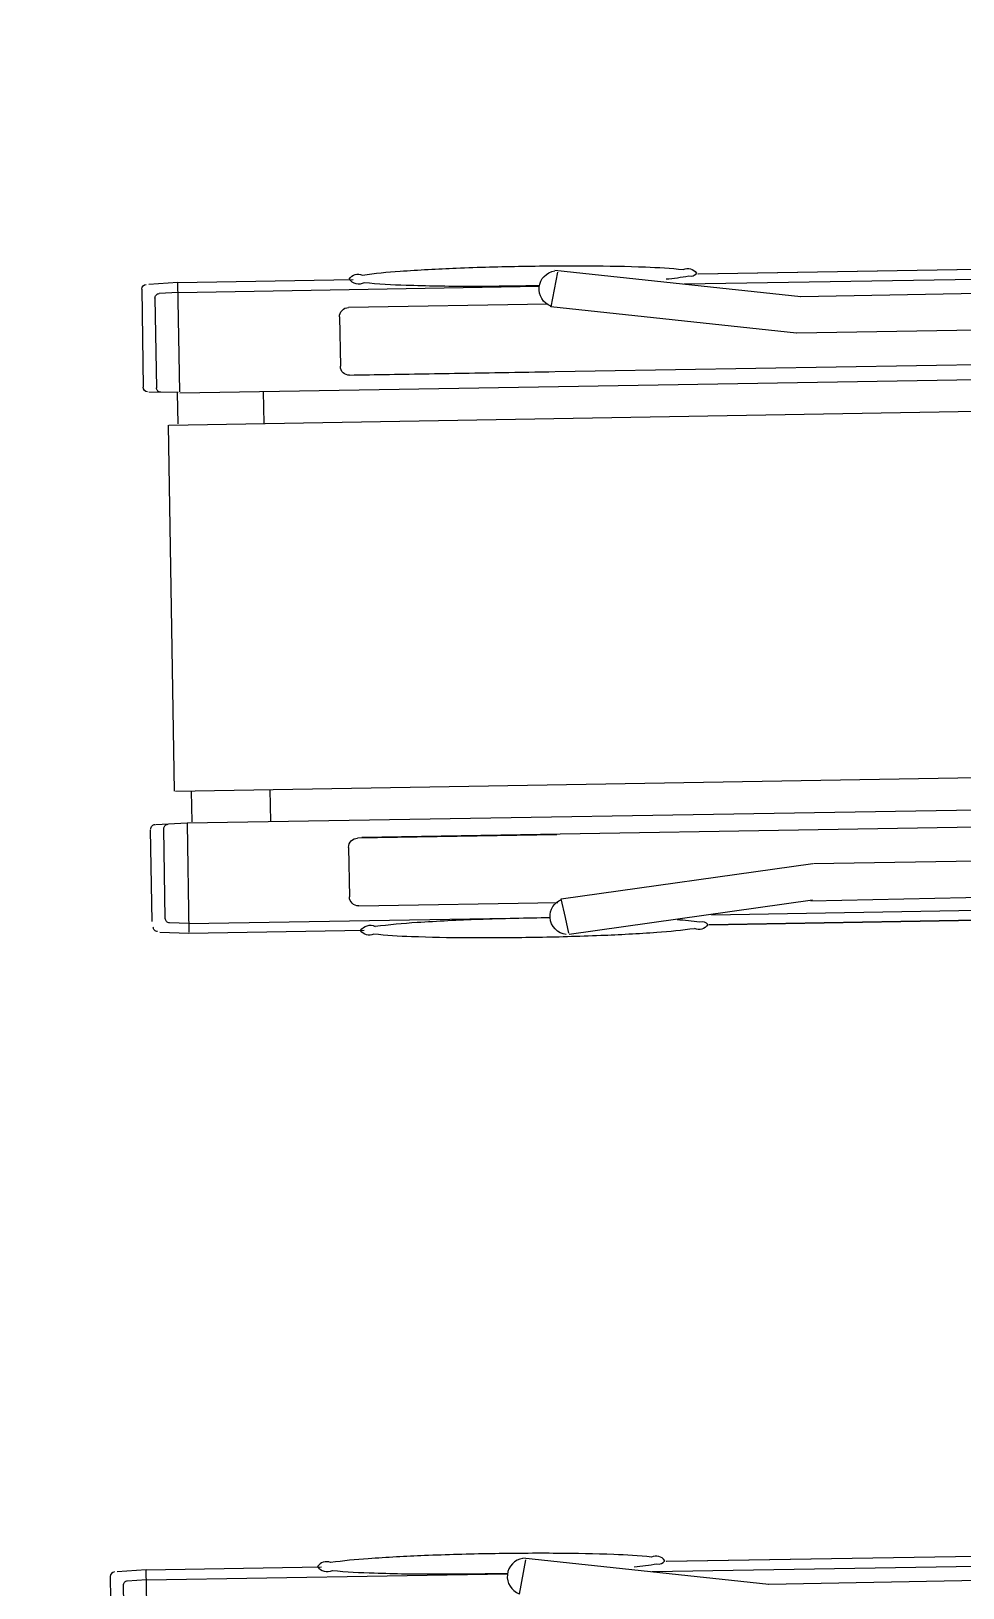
# Model space of a CAD drawing. Header units: metres. Extents: x 511.7 to 565.1, y 73.9 to 159.1.
# Drawn here: x 527.995 to 529.064, y 153.538 to 155.324 of the extents above; entities that cross this region are included whole.
import ezdxf

# ---------------------------------------------------------------- set-up
doc = ezdxf.new("R2010")
doc.units = ezdxf.units.M
doc.header["$MEASUREMENT"] = 0
doc.layers.get('0').update_dxf_attribs({"lineweight": 25})
doc.layers.add('fixtures', color=237, linetype='Continuous')

# ---------------------------------------------------------------- blocks, each defined once
blk = doc.blocks.new('gdfg')
at = {"layer": 'fixtures'}
for p, q in [((10108.972, 8810.097), (10109.642, 8803.832)), ((10110.876, 8804.862), (10110.331, 8809.978)), ((10111.662, 8804.411), (10111.094, 8810.02)), ((10109.579, 8804.417), (10088.98, 8802.223)), ((10109.579, 8804.417), (10110.665, 8804.58)), ((10109.64, 8803.848), (10099.639, 8802.782)), ((10109.64, 8803.847), (10111.295, 8804.112)), ((10088.018, 8801.322), (10088.21, 8803.329)), ((10080.718, 8801.343), (10027.096, 8795.632)), ((10074.01, 8801.475), (10029.318, 8796.631)), ((10088.178, 8801.229), (10073.993, 8801.473)), ((10079.965, 8800.687), (10025.332, 8794.868)), ((10079.977, 8800.692), (10027.156, 8795.066))]:
    blk.add_line(p, q, dxfattribs=at)
for centre, radius, start, end in [((10110.611, 8804.834), 0.259, 281.99672, 302.90415), ((10110.605, 8804.844), 0.271, 302.8683, 323.15723), ((10110.601, 8804.847), 0.275, 323.09729, 343.16347), ((10110.607, 8804.845), 0.27, 343.10466, 3.43566), ((10111.401, 8804.383), 0.262, 279.12436, 6.12787), ((10087.932, 8802.283), 1.05, 283.60158, 74.64665), ((10107.708, 8635.925), 167.313, 95.02632, 96.42573), ((10102.703, 8694.972), 108.055, 93.24321, 95.12542), ((10098.658, 8771.409), 31.513, 89.37833, 93.76318), ((10099.356, 8802.356), 0.666, 39.65225, 122.29192), ((10099.333, 8803.052), 0.6, 251.03451, 333.18943), ((10081.451, 8897.693), 96.879, 277.33041, 279.24264), ((10092.911, 8828.88), 27.12, 278.69538, 283.274), ((10080.408, 8800.515), 0.374, 76.9129, 156.50534), ((10084.078, 8788.074), 13.298, 99.97606, 105.64075), ((10078, 8897.324), 96.879, 272.96264, 274.87487), ((10072.81, 8961.489), 161.253, 274.77511, 276.12934), ((10072.959, 8961.505), 161.253, 276.07594, 277.43017), ((10080.531, 8801.042), 0.6, 219.01585, 301.17077), ((10081.347, 8827.644), 27.12, 268.93128, 273.5099)]:
    blk.add_arc(centre, radius, start, end, dxfattribs=at)
blk = doc.blocks.new('xcvbf')
at = {"layer": 'fixtures'}
for p, q in [((10100.46, 8766.189), (10110.461, 8767.254)), ((10112.123, 8767.329), (10110.463, 8767.24)), ((10111.129, 8760.987), (10110.466, 8767.186)), ((10110.522, 8766.685), (10089.907, 8764.489)), ((10110.522, 8766.685), (10111.618, 8766.754)), ((10111.883, 8766.523), (10112.428, 8761.407)), ((10112.626, 8766.756), (10113.183, 8761.527)), ((10088.723, 8765.357), (10075.009, 8762.141)), ((10088.751, 8765.299), (10089.036, 8764.407)), ((10089.036, 8764.407), (10089.364, 8763.379)), ((10100.897, 8764.81), (10089.539, 8763.596)), ((10101.777, 8761.524), (10101.475, 8764.344)), ((10027.978, 8758.469), (10080.786, 8764.094)), ((10080.799, 8764.092), (10027.978, 8758.466)), ((10080.701, 8763.509), (10028.038, 8757.9)), ((10089.363, 8763.372), (10075.166, 8760.063)), ((10030.416, 8757.308), (10075.1, 8762.217)), ((10111.133, 8760.947), (10062.031, 8755.718)), ((10101.079, 8760.868), (10062.049, 8756.716)), ((10089.952, 8759.732), (10101.31, 8760.946)), ((10110.851, 8760.866), (10111.039, 8759.113)), ((10112.912, 8761.194), (10111.133, 8760.947)), ((10075.132, 8760.065), (10062.28, 8758.691)), ((10106.351, 8760.438), (10106.545, 8758.611)), ((10061.757, 8753.841), (10111.953, 8759.207)), ((10112.011, 8759.193), (10114.235, 8738.311)), ((10064.026, 8732.963), (10114.201, 8738.328)), ((10108.773, 8737.729), (10108.967, 8735.902)), ((10113.69, 8738.194), (10113.88, 8736.425)), ((10115.517, 8736.517), (10113.849, 8736.38)), ((10113.746, 8736.411), (10064.677, 8731.185)), ((10113.75, 8736.353), (10114.42, 8730.089)), ((10115.654, 8731.118), (10115.109, 8736.234)), ((10116.439, 8730.667), (10115.872, 8736.276)), ((10064.873, 8730.346), (10103.884, 8734.5)), ((10104.134, 8734.533), (10092.776, 8733.318)), ((10105.014, 8731.247), (10104.712, 8734.067)), ((10093.189, 8729.454), (10104.548, 8730.669)), ((10114.357, 8730.673), (10093.758, 8728.479)), ((10114.357, 8730.673), (10115.443, 8730.836)), ((10114.418, 8730.103), (10116.073, 8730.368)), ((10065.629, 8728.425), (10078.81, 8729.834)), ((10078.825, 8729.847), (10092.988, 8729.585)), ((10092.795, 8727.579), (10092.988, 8729.585)), ((10092.988, 8729.585), (10092.988, 8729.552)), ((10114.418, 8730.104), (10104.417, 8729.039)), ((10085.496, 8727.599), (10031.874, 8721.888)), ((10078.787, 8727.731), (10034.096, 8722.887)), ((10092.956, 8727.485), (10078.771, 8727.729)), ((10084.743, 8726.943), (10030.11, 8721.124)), ((10084.755, 8726.948), (10031.934, 8721.323))]:
    blk.add_line(p, q, dxfattribs=at)
at = {"layer": 'fixtures', "extrusion": (0, 0, -1)}
for centre, major_axis, start_param, end_param in [((10112.274, 8767.062), (-0.174, 0.174), 0.731328, 1.12356), ((10112.271, 8767.056), (-0.179, 0.179), 1.124231, 1.509553), ((10112.265, 8767.048), (0.186, 0.186), -0.061255, 0.314451), ((10112.258, 8767.045), (-0.191, 0.191), 1.884639, 2.253341), ((10107.927, 8605.389), (114.023, 114.023), -0.892375, -0.86874), ((10102.736, 8669.554), (-68.504, 68.504), 0.700316, 0.73369), ((10099.389, 8739.234), (19.177, 19.177), -0.846658, -0.766745), ((10100.08, 8766.521), (-0.471, 0.471), 2.835234, 4.277569), ((10100.206, 8765.836), (-0.424, 0.424), 0.241366, 1.675239), ((10111.618, 8766.495), (-0.183, 0.183), 0.782577, 1.147481), ((10111.614, 8766.484), (-0.192, 0.192), 1.146855, 1.500964), ((10111.612, 8766.48), (-0.195, 0.195), 1.499918, 1.850139), ((10111.616, 8766.482), (0.191, 0.191), 0.278316, 0.633159), ((10099.285, 8669.185), (68.504, 68.504), -0.946713, -0.913338), ((10107.777, 8605.373), (-114.023, 114.023), 0.655717, 0.679353), ((10088.869, 8764.335), (0.742, 0.742), -0.761778, 0.633979), ((10080.649, 8872.186), (-76.406, 76.406), 3.770573, 3.803424), ((10092.856, 8796.621), (-22.283, 22.283), 3.703118, 3.779648), ((10081.403, 8763.825), (0.424, 0.424), 4.394924, 5.828797), ((10087.825, 8737.998), (-19.177, 19.177), 0.553723, 0.633635), ((10088.869, 8764.335), (0.742, 0.742), 0.633979, 1.874456), ((10073.058, 8930.956), (-118.308, 118.308), 3.801694, 3.826119), ((10100.953, 8764.288), (-0.371, 0.371), 0.678887, 2.249683), ((10081.172, 8764.314), (0.265, 0.265), 1.914759, 3.303909), ((10082.128, 8777.25), (9.403, 9.403), 2.317287, 2.416155), ((10101.255, 8761.468), (0.371, 0.371), 0.678887, 2.249683), ((10112.894, 8761.453), (-0.191, 0.191), 2.246026, 2.614728), ((10112.179, 8761.363), (-0.174, 0.174), 3.375806, 3.768038), ((10112.175, 8761.369), (-0.179, 0.179), 2.989814, 3.375135), ((10112.167, 8761.375), (0.186, 0.186), 1.043323, 1.419028), ((10112.16, 8761.377), (0.191, 0.191), 0.67523, 1.043932), ((10112.912, 8761.44), (0.174, 0.174), 1.80501, 2.197242), ((10112.909, 8761.445), (-0.179, 0.179), 2.989814, 3.375135), ((10112.901, 8761.451), (-0.186, 0.186), 2.614119, 2.989825), ((10114.856, 8736.224), (-0.174, 0.174), 0.732148, 1.12438), ((10114.854, 8736.218), (0.179, 0.179), -0.445746, -0.060424), ((10115.611, 8736.248), (0.186, 0.186), -0.83917, 0.679327), ((10114.847, 8736.211), (0.186, 0.186), -0.060435, 0.315271), ((10114.841, 8736.207), (0.191, 0.191), 0.314662, 0.683364), ((10104.19, 8734.011), (-0.371, 0.371), 0.678887, 2.249683), ((10104.492, 8731.191), (-0.371, 0.371), 2.249683, 3.82048), ((10115.384, 8731.102), (0.191, 0.191), 0.725434, 1.080278), ((10115.389, 8731.09), (0.183, 0.183), 1.781909, 2.146812), ((10115.383, 8731.1), (-0.192, 0.192), 2.999222, 3.353331), ((10115.379, 8731.103), (0.195, 0.195), 1.079251, 1.429472), ((10116.178, 8730.639), (0.186, 0.186), 0.678447, 2.196944), ((10092.71, 8728.539), (0.742, 0.742), -0.517432, 2.118802), ((10104.133, 8728.613), (-0.471, 0.471), 0.221798, 1.664132), ((10112.486, 8562.181), (-118.308, 118.308), 0.673248, 0.697672), ((10107.48, 8621.228), (76.406, 76.406), -0.874854, -0.842003), ((10103.436, 8697.665), (-22.283, 22.283), 0.719718, 0.796248), ((10097.689, 8755.136), (-19.177, 19.177), 3.695316, 3.775228), ((10104.111, 8729.308), (0.424, 0.424), 1.253331, 2.687205), ((10077.737, 8887.761), (-114.023, 114.023), 3.79731, 3.820946), ((10086.229, 8823.949), (-68.504, 68.504), 3.765676, 3.799051), ((10085.186, 8726.771), (-0.265, 0.265), 5.907846, 7.296996), ((10085.308, 8727.298), (-0.424, 0.424), 3.382958, 4.816832), ((10088.855, 8714.33), (9.403, 9.403), -1.058381, -0.959513), ((10086.125, 8753.9), (19.177, 19.177), 2.294935, 2.374847), ((10082.778, 8823.58), (68.504, 68.504), 2.271112, 2.304487), ((10077.587, 8887.745), (114.023, 114.023), 2.249217, 2.272853)]:
    blk.add_ellipse(centre, major_axis=major_axis, ratio=1, start_param=start_param, end_param=end_param, dxfattribs=at)

msp = doc.modelspace()

# ---------------------------------------------------------------- hatches: boundary and pattern name
h = msp.add_hatch()
h.set_pattern_fill('ANGLE', color=256, scale=0.22)
h.set_pattern_definition([(0, (-147.6533, 48.98411), (0, 0.0605), [0.044, -0.0165]), (90, (-147.6533, 48.98411), (-0.0605, 4e-18), [0.044, -0.0165])])
h.paths.add_polyline_path([(561.9448, 159.0335), (561.4948, 159.0335), (561.4948, 158.6835), (561.9448, 158.6835)])
h.paths.add_polyline_path([(561.9459, 154.4754), (561.5959, 154.4754), (561.5959, 154.0254), (561.9459, 154.0254)])
h.paths.add_polyline_path([(560.1513, 134.4713), (559.8013, 134.4713), (559.8013, 134.0213), (560.1513, 134.0213), (560.1513, 134.0216)])
h.paths.add_polyline_path([(514.2405, 124.2734), (513.7905, 124.2734), (513.7905, 123.9234), (514.2405, 123.9234)])
h.paths.add_polyline_path([(513.9461, 124.0974, -1), (513.8461, 124.0974, -1)], flags=16)
h.paths.add_polyline_path([(514.0302, 134.372), (513.7944, 134.372), (513.7941, 133.922), (514.0302, 133.922)])
h.paths.add_polyline_path([(514.1441, 134.372), (514.0302, 134.372), (514.0302, 133.922), (514.1441, 133.922)])
h.paths.add_polyline_path([(520.1781, 154.0348), (519.944, 154.0348), (519.944, 153.5848), (520.1781, 153.5848)])
h.paths.add_polyline_path([(520.294, 154.0348), (520.1781, 154.0348), (520.1781, 153.5848), (520.294, 153.5848)])

# ---------------------------------------------------------------- block references
at = {"xscale": 0.019999999999999993, "yscale": 0.019999999999999993, "zscale": 0.019999999999999993, "rotation": 174.87859352088338}
for name in ['xcvbf', 'gdfg']:
    msp.add_blockref(name, (745.2302, 310.8835), dxfattribs=at)

doc.saveas('drawing.dxf')
